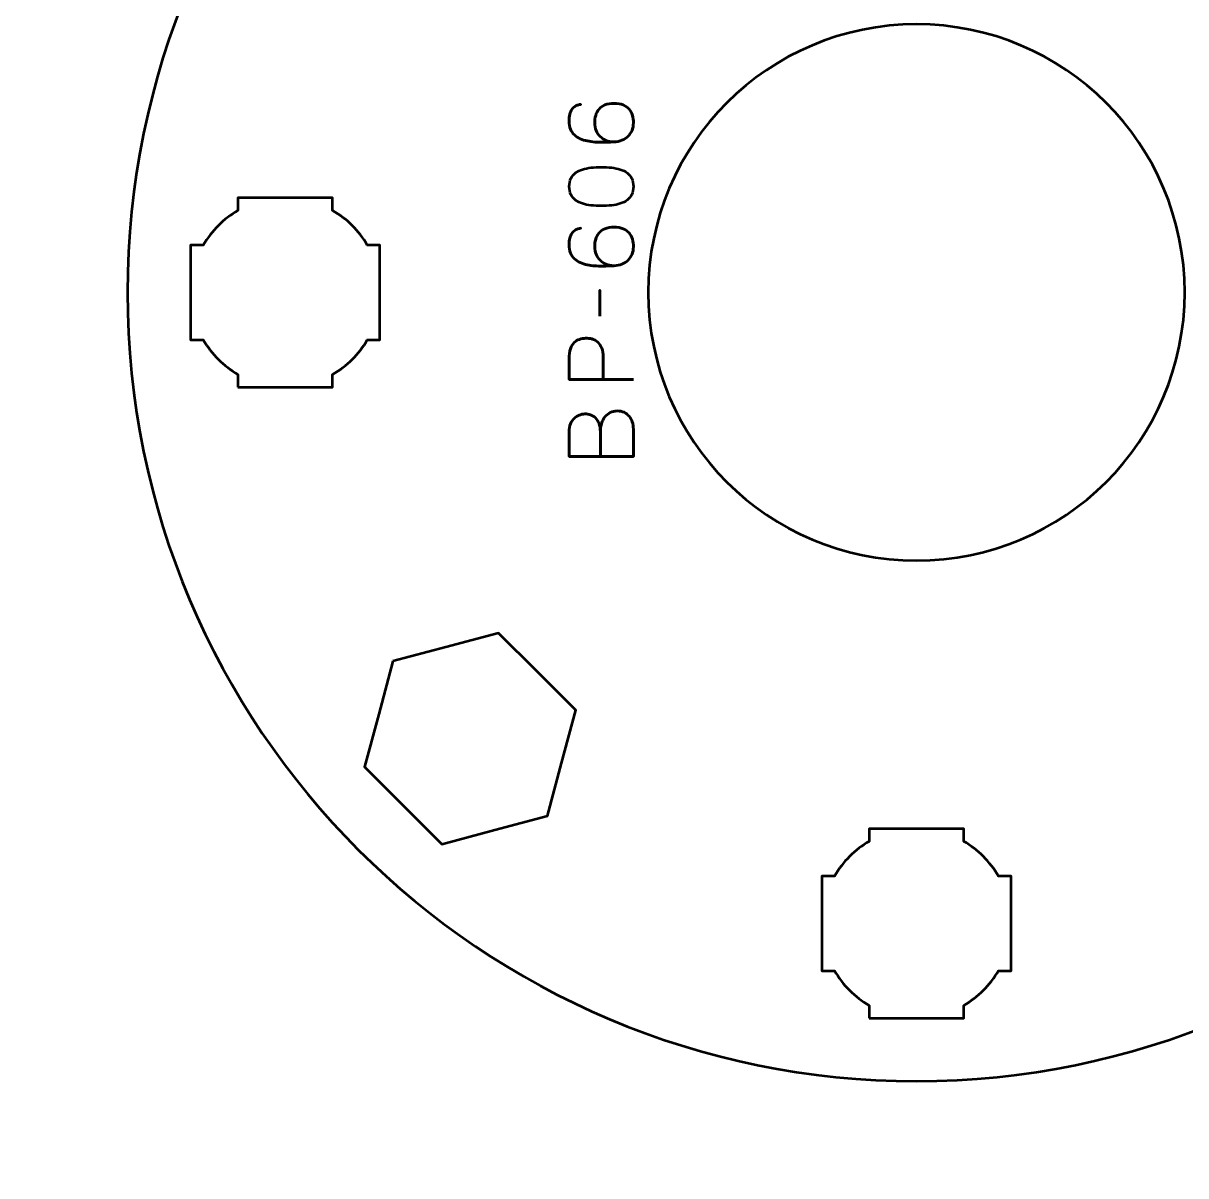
# Model space of a CAD drawing. Header units: centimetres. Extents: x -21 to 0, y -29.7 to 0.
# Drawn here: x -14.73 to -11.047, y -5.95 to -2.297 of the extents above; entities that cross this region are included whole.
import ezdxf

# ---------------------------------------------------------------- set-up
doc = ezdxf.new("R2010")
doc.units = ezdxf.units.CM
doc.header["$MEASUREMENT"] = 0
doc.layers.add('Layer 1', color=7, linetype='Continuous')

msp = doc.modelspace()

# ---------------------------------------------------------------- linework, layer by layer
at = {"layer": 'Layer 1', "color": 1, "lineweight": 53}
msp.add_open_spline([(-21.00003, -29.19995), (-21.00003, -29.19995), (-21.00003, -1.69992), (-21.00003, -1.69992), (-21.00003, -1.69992), (-21.00003, -1.61709), (-20.93286, -1.54992), (-20.85003, -1.54992), (-20.85003, -1.54992), (-20.7672, -1.54992), (-20.70003, -1.48275), (-20.70003, -1.39992), (-20.70003, -1.39992), (-20.70003, -1.31709), (-20.7672, -1.24992), (-20.85003, -1.24992), (-20.85003, -1.24992), (-20.93286, -1.24992), (-21.00003, -1.18275), (-21.00003, -1.09992), (-21.00003, -1.09992), (-21.00003, -1.09992), (-21.00003, -0.49992), (-21.00003, -0.49992), (-21.00003, -0.49992), (-21.00003, -0.22295), (-20.77694, 0.00004), (-20.49994, 0.00004), (-20.49994, 0.00004), (-20.49994, 0.00004), (-0.50008, 0.00004), (-0.50008, 0.00004), (-0.50008, 0.00004), (-0.22294, 0.00004), (0.00002, -0.22295), (0.00002, -0.49992), (0.00002, -0.49992), (0.00002, -0.49992), (0.00002, -29.19995), (0.00002, -29.19995), (0.00002, -29.19995), (0.00002, -29.47695), (-0.22294, -29.70004), (-0.50008, -29.70004), (-0.50008, -29.70004), (-0.50008, -29.70004), (-20.49994, -29.70004), (-20.49994, -29.70004), (-20.49994, -29.70004), (-20.77694, -29.70004), (-21.00003, -29.47695), (-21.00003, -29.19995)], degree=3, knots=[0, 0, 0, 0, 0.0769231, 0.0769231, 0.0769231, 0.0769231, 0.1538462, 0.1538462, 0.1538462, 0.1538462, 0.2307692, 0.2307692, 0.2307692, 0.2307692, 0.3076923, 0.3076923, 0.3076923, 0.3076923, 0.3846154, 0.3846154, 0.3846154, 0.3846154, 0.4615385, 0.4615385, 0.4615385, 0.4615385, 0.5384615, 0.5384615, 0.5384615, 0.5384615, 0.6153846, 0.6153846, 0.6153846, 0.6153846, 0.6923077, 0.6923077, 0.6923077, 0.6923077, 0.7692308, 0.7692308, 0.7692308, 0.7692308, 0.8461538, 0.8461538, 0.8461538, 0.8461538, 0.9230769, 0.9230769, 0.9230769, 0.9230769, 1, 1, 1, 1], dxfattribs=at)
at = {"layer": 'Layer 1', "color": 3, "lineweight": 53}
msp.add_open_spline([(-11.89997, -0.65), (-10.51947, -0.65), (-9.39997, -1.7695), (-9.39997, -3.15), (-9.39997, -3.15), (-9.39997, -4.5305), (-10.51947, -5.65), (-11.89997, -5.65), (-11.89997, -5.65), (-13.28047, -5.65), (-14.39997, -4.5305), (-14.39997, -3.15), (-14.39997, -3.15), (-14.39997, -1.7695), (-13.28047, -0.65), (-11.89997, -0.65)], degree=3, knots=[0, 0, 0, 0, 0.25, 0.25, 0.25, 0.25, 0.5, 0.5, 0.5, 0.5, 0.75, 0.75, 0.75, 0.75, 1, 1, 1, 1], dxfattribs=at)
at = {"layer": 'Layer 1', "lineweight": 53}
for points, knots in [([(-11.89997, -2.3), (-11.4306, -2.3), (-11.04997, -2.68063), (-11.04997, -3.15), (-11.04997, -3.15), (-11.04997, -3.61937), (-11.4306, -4), (-11.89997, -4), (-11.89997, -4), (-12.36934, -4), (-12.74997, -3.61937), (-12.74997, -3.15), (-12.74997, -3.15), (-12.74997, -2.68063), (-12.36934, -2.3), (-11.89997, -2.3)], [0, 0, 0, 0, 0.25, 0.25, 0.25, 0.25, 0.5, 0.5, 0.5, 0.5, 0.75, 0.75, 0.75, 0.75, 1, 1, 1, 1]), ([(-14.04996, -3.45006), (-14.04996, -3.45006), (-14.04996, -3.40988), (-14.04996, -3.40988), (-14.04996, -3.40988), (-14.0955, -3.38355), (-14.13346, -3.3456), (-14.15981, -3.30007), (-14.15981, -3.30007), (-14.15981, -3.30007), (-14.19996, -3.30007), (-14.19996, -3.30007), (-14.19996, -3.30007), (-14.19996, -3.30007), (-14.19996, -3.15155), (-14.19996, -3.15155), (-14.19996, -3.15155), (-14.19996, -3.15155), (-14.19998, -3.15), (-14.19998, -3.15), (-14.19998, -3.15), (-14.19998, -3.15), (-14.19996, -3.14845), (-14.19996, -3.14845), (-14.19996, -3.14845), (-14.19996, -3.14845), (-14.19996, -3.00006), (-14.19996, -3.00006), (-14.19996, -3.00006), (-14.19996, -3.00006), (-14.15986, -3.00006), (-14.15986, -3.00006), (-14.15986, -3.00006), (-14.13351, -2.95449), (-14.09552, -2.91649), (-14.04996, -2.89013), (-14.04996, -2.89013), (-14.04996, -2.89013), (-14.04996, -2.85005), (-14.04996, -2.85005), (-14.04996, -2.85005), (-14.04996, -2.85005), (-13.90462, -2.85005), (-13.90462, -2.85005), (-13.90462, -2.85005), (-13.90462, -2.85005), (-13.89998, -2.84999), (-13.89998, -2.84999), (-13.89998, -2.84999), (-13.89998, -2.84999), (-13.89533, -2.85005), (-13.89533, -2.85005), (-13.89533, -2.85005), (-13.89533, -2.85005), (-13.74995, -2.85005), (-13.74995, -2.85005), (-13.74995, -2.85005), (-13.74995, -2.85005), (-13.74995, -2.89013), (-13.74995, -2.89013), (-13.74995, -2.89013), (-13.70438, -2.91649), (-13.66641, -2.95449), (-13.64007, -3.00006), (-13.64007, -3.00006), (-13.64007, -3.00006), (-13.59995, -3.00006), (-13.59995, -3.00006), (-13.59995, -3.00006), (-13.59995, -3.00006), (-13.59995, -3.30007), (-13.59995, -3.30007), (-13.59995, -3.30007), (-13.59995, -3.30007), (-13.64012, -3.30007), (-13.64012, -3.30007), (-13.64012, -3.30007), (-13.66646, -3.3456), (-13.70442, -3.38355), (-13.74995, -3.40988), (-13.74995, -3.40988), (-13.74995, -3.40988), (-13.74995, -3.45006), (-13.74995, -3.45006), (-13.74995, -3.45006), (-13.74995, -3.45006), (-14.04996, -3.45006), (-14.04996, -3.45006)], [0, 0, 0, 0, 0.0454545, 0.0454545, 0.0454545, 0.0454545, 0.0909091, 0.0909091, 0.0909091, 0.0909091, 0.1363636, 0.1363636, 0.1363636, 0.1363636, 0.1818182, 0.1818182, 0.1818182, 0.1818182, 0.2272727, 0.2272727, 0.2272727, 0.2272727, 0.2727273, 0.2727273, 0.2727273, 0.2727273, 0.3181818, 0.3181818, 0.3181818, 0.3181818, 0.3636364, 0.3636364, 0.3636364, 0.3636364, 0.4090909, 0.4090909, 0.4090909, 0.4090909, 0.4545455, 0.4545455, 0.4545455, 0.4545455, 0.5, 0.5, 0.5, 0.5, 0.5454545, 0.5454545, 0.5454545, 0.5454545, 0.5909091, 0.5909091, 0.5909091, 0.5909091, 0.6363636, 0.6363636, 0.6363636, 0.6363636, 0.6818182, 0.6818182, 0.6818182, 0.6818182, 0.7272727, 0.7272727, 0.7272727, 0.7272727, 0.7727273, 0.7727273, 0.7727273, 0.7727273, 0.8181818, 0.8181818, 0.8181818, 0.8181818, 0.8636364, 0.8636364, 0.8636364, 0.8636364, 0.9090909, 0.9090909, 0.9090909, 0.9090909, 0.9545455, 0.9545455, 0.9545455, 0.9545455, 1, 1, 1, 1]), ([(-13.55914, -4.31925), (-13.55914, -4.31925), (-13.39184, -4.27442), (-13.39184, -4.27442), (-13.39184, -4.27442), (-13.39184, -4.27442), (-13.22453, -4.22959), (-13.22453, -4.22959), (-13.22453, -4.22959), (-13.22453, -4.22959), (-13.10206, -4.35207), (-13.10206, -4.35207), (-13.10206, -4.35207), (-13.10206, -4.35207), (-12.97958, -4.47454), (-12.97958, -4.47454), (-12.97958, -4.47454), (-12.97958, -4.47454), (-13.02441, -4.64185), (-13.02441, -4.64185), (-13.02441, -4.64185), (-13.02441, -4.64185), (-13.06924, -4.80915), (-13.06924, -4.80915), (-13.06924, -4.80915), (-13.06924, -4.80915), (-13.23654, -4.85398), (-13.23654, -4.85398), (-13.23654, -4.85398), (-13.23654, -4.85398), (-13.40385, -4.89881), (-13.40385, -4.89881), (-13.40385, -4.89881), (-13.40385, -4.89881), (-13.52632, -4.77633), (-13.52632, -4.77633), (-13.52632, -4.77633), (-13.52632, -4.77633), (-13.6488, -4.65386), (-13.6488, -4.65386), (-13.6488, -4.65386), (-13.6488, -4.65386), (-13.60397, -4.48655), (-13.60397, -4.48655), (-13.60397, -4.48655), (-13.60397, -4.48655), (-13.55914, -4.31925), (-13.55914, -4.31925)], [0, 0, 0, 0, 0.0833333, 0.0833333, 0.0833333, 0.0833333, 0.1666667, 0.1666667, 0.1666667, 0.1666667, 0.25, 0.25, 0.25, 0.25, 0.3333333, 0.3333333, 0.3333333, 0.3333333, 0.4166667, 0.4166667, 0.4166667, 0.4166667, 0.5, 0.5, 0.5, 0.5, 0.5833333, 0.5833333, 0.5833333, 0.5833333, 0.6666667, 0.6666667, 0.6666667, 0.6666667, 0.75, 0.75, 0.75, 0.75, 0.8333333, 0.8333333, 0.8333333, 0.8333333, 0.9166667, 0.9166667, 0.9166667, 0.9166667, 1, 1, 1, 1]), ([(-12.04996, -5.45006), (-12.04996, -5.45006), (-12.04996, -5.40988), (-12.04996, -5.40988), (-12.04996, -5.40988), (-12.0955, -5.38355), (-12.13346, -5.3456), (-12.15981, -5.30007), (-12.15981, -5.30007), (-12.15981, -5.30007), (-12.19996, -5.30007), (-12.19996, -5.30007), (-12.19996, -5.30007), (-12.19996, -5.30007), (-12.19996, -5.15155), (-12.19996, -5.15155), (-12.19996, -5.15155), (-12.19996, -5.15155), (-12.19998, -5.15), (-12.19998, -5.15), (-12.19998, -5.15), (-12.19998, -5.15), (-12.19996, -5.14845), (-12.19996, -5.14845), (-12.19996, -5.14845), (-12.19996, -5.14845), (-12.19996, -5.00006), (-12.19996, -5.00006), (-12.19996, -5.00006), (-12.19996, -5.00006), (-12.15986, -5.00006), (-12.15986, -5.00006), (-12.15986, -5.00006), (-12.13351, -4.95449), (-12.09552, -4.91649), (-12.04996, -4.89013), (-12.04996, -4.89013), (-12.04996, -4.89013), (-12.04996, -4.85005), (-12.04996, -4.85005), (-12.04996, -4.85005), (-12.04996, -4.85005), (-11.90462, -4.85005), (-11.90462, -4.85005), (-11.90462, -4.85005), (-11.90462, -4.85005), (-11.89998, -4.84999), (-11.89998, -4.84999), (-11.89998, -4.84999), (-11.89998, -4.84999), (-11.89533, -4.85005), (-11.89533, -4.85005), (-11.89533, -4.85005), (-11.89533, -4.85005), (-11.74995, -4.85005), (-11.74995, -4.85005), (-11.74995, -4.85005), (-11.74995, -4.85005), (-11.74995, -4.89013), (-11.74995, -4.89013), (-11.74995, -4.89013), (-11.70438, -4.91649), (-11.66641, -4.95449), (-11.64007, -5.00006), (-11.64007, -5.00006), (-11.64007, -5.00006), (-11.59995, -5.00006), (-11.59995, -5.00006), (-11.59995, -5.00006), (-11.59995, -5.00006), (-11.59995, -5.30007), (-11.59995, -5.30007), (-11.59995, -5.30007), (-11.59995, -5.30007), (-11.64012, -5.30007), (-11.64012, -5.30007), (-11.64012, -5.30007), (-11.66646, -5.3456), (-11.70442, -5.38355), (-11.74995, -5.40988), (-11.74995, -5.40988), (-11.74995, -5.40988), (-11.74995, -5.45006), (-11.74995, -5.45006), (-11.74995, -5.45006), (-11.74995, -5.45006), (-12.04996, -5.45006), (-12.04996, -5.45006)], [0, 0, 0, 0, 0.0454545, 0.0454545, 0.0454545, 0.0454545, 0.0909091, 0.0909091, 0.0909091, 0.0909091, 0.1363636, 0.1363636, 0.1363636, 0.1363636, 0.1818182, 0.1818182, 0.1818182, 0.1818182, 0.2272727, 0.2272727, 0.2272727, 0.2272727, 0.2727273, 0.2727273, 0.2727273, 0.2727273, 0.3181818, 0.3181818, 0.3181818, 0.3181818, 0.3636364, 0.3636364, 0.3636364, 0.3636364, 0.4090909, 0.4090909, 0.4090909, 0.4090909, 0.4545455, 0.4545455, 0.4545455, 0.4545455, 0.5, 0.5, 0.5, 0.5, 0.5454545, 0.5454545, 0.5454545, 0.5454545, 0.5909091, 0.5909091, 0.5909091, 0.5909091, 0.6363636, 0.6363636, 0.6363636, 0.6363636, 0.6818182, 0.6818182, 0.6818182, 0.6818182, 0.7272727, 0.7272727, 0.7272727, 0.7272727, 0.7727273, 0.7727273, 0.7727273, 0.7727273, 0.8181818, 0.8181818, 0.8181818, 0.8181818, 0.8636364, 0.8636364, 0.8636364, 0.8636364, 0.9090909, 0.9090909, 0.9090909, 0.9090909, 0.9545455, 0.9545455, 0.9545455, 0.9545455, 1, 1, 1, 1])]:
    msp.add_open_spline(points, degree=3, knots=knots, dxfattribs=at)
at = {"layer": 'Layer 1', "color": 5, "lineweight": 53}
for points, knots in [([(-12.85822, -2.67269), (-12.86744, -2.67264), (-12.87577, -2.67113), (-12.88325, -2.66812), (-12.88325, -2.66812), (-12.89077, -2.66516), (-12.89722, -2.66097), (-12.90258, -2.65556), (-12.90258, -2.65556), (-12.90799, -2.6502), (-12.91213, -2.64385), (-12.91504, -2.63661), (-12.91504, -2.63661), (-12.91796, -2.62937), (-12.91942, -2.62142), (-12.91946, -2.61286), (-12.91946, -2.61286), (-12.91951, -2.60425), (-12.91843, -2.5962), (-12.91626, -2.58873), (-12.91626, -2.58873), (-12.91415, -2.58125), (-12.91067, -2.57471), (-12.90587, -2.56902), (-12.90587, -2.56902), (-12.90112, -2.56333), (-12.89482, -2.55886), (-12.88696, -2.55566), (-12.88696, -2.55566), (-12.87911, -2.55246), (-12.86956, -2.55081), (-12.85822, -2.55077), (-12.85822, -2.55077), (-12.84689, -2.55081), (-12.83734, -2.55246), (-12.82948, -2.55566), (-12.82948, -2.55566), (-12.82163, -2.55886), (-12.81532, -2.56333), (-12.81057, -2.56902), (-12.81057, -2.56902), (-12.80578, -2.57471), (-12.8023, -2.58125), (-12.80018, -2.58873), (-12.80018, -2.58873), (-12.79801, -2.5962), (-12.79693, -2.60425), (-12.79698, -2.61286), (-12.79698, -2.61286), (-12.79703, -2.62142), (-12.79849, -2.62927), (-12.8014, -2.63647), (-12.8014, -2.63647), (-12.80432, -2.64362), (-12.80846, -2.64983), (-12.81382, -2.65514), (-12.81382, -2.65514), (-12.81923, -2.66046), (-12.82567, -2.66464), (-12.83315, -2.66765), (-12.83315, -2.66765), (-12.84068, -2.67071), (-12.849, -2.67236), (-12.85822, -2.67269), (-12.85822, -2.67269), (-12.86288, -2.67287), (-12.86843, -2.67311), (-12.87487, -2.67344), (-12.87487, -2.67344), (-12.88136, -2.67377), (-12.88842, -2.67396), (-12.89599, -2.674), (-12.89599, -2.674), (-12.90361, -2.67405), (-12.91147, -2.67381), (-12.91951, -2.6732), (-12.91951, -2.6732), (-12.9276, -2.67264), (-12.93555, -2.67151), (-12.94336, -2.66986), (-12.94336, -2.66986), (-12.95121, -2.66822), (-12.9586, -2.66587), (-12.96551, -2.66276), (-12.96551, -2.66276), (-12.97243, -2.65966), (-12.97854, -2.65566), (-12.98386, -2.65072), (-12.98386, -2.65072), (-12.98917, -2.64573), (-12.99336, -2.63967), (-12.99642, -2.63247), (-12.99642, -2.63247), (-12.99943, -2.62527), (-13.00098, -2.61676), (-13.00103, -2.60693), (-13.00103, -2.60693), (-13.00098, -2.59837), (-13.00013, -2.59112), (-12.99849, -2.5851), (-12.99849, -2.5851), (-12.99684, -2.57908), (-12.99463, -2.57414), (-12.9919, -2.57019), (-12.9919, -2.57019), (-12.98912, -2.56629), (-12.98611, -2.56318), (-12.98277, -2.56093), (-12.98277, -2.56093), (-12.97948, -2.55867), (-12.97614, -2.55698), (-12.9728, -2.55594), (-12.9728, -2.55594), (-12.96946, -2.55486), (-12.96636, -2.55415), (-12.96349, -2.55387), (-12.96349, -2.55387), (-12.96636, -2.55415), (-12.96946, -2.55486), (-12.9728, -2.55594), (-12.9728, -2.55594), (-12.97614, -2.55698), (-12.97948, -2.55867), (-12.98277, -2.56093), (-12.98277, -2.56093), (-12.98611, -2.56318), (-12.98912, -2.56629), (-12.9919, -2.57019), (-12.9919, -2.57019), (-12.99463, -2.57414), (-12.99684, -2.57908), (-12.99849, -2.5851), (-12.99849, -2.5851), (-13.00013, -2.59112), (-13.00098, -2.59837), (-13.00103, -2.60693), (-13.00103, -2.60693), (-13.00098, -2.61676), (-12.99943, -2.62527), (-12.99642, -2.63247), (-12.99642, -2.63247), (-12.99336, -2.63967), (-12.98917, -2.64573), (-12.98386, -2.65072), (-12.98386, -2.65072), (-12.97854, -2.65566), (-12.97243, -2.65966), (-12.96551, -2.66276), (-12.96551, -2.66276), (-12.9586, -2.66587), (-12.95121, -2.66822), (-12.94336, -2.66986), (-12.94336, -2.66986), (-12.93555, -2.67151), (-12.9276, -2.67264), (-12.91951, -2.6732), (-12.91951, -2.6732), (-12.91147, -2.67381), (-12.90361, -2.67405), (-12.89599, -2.674), (-12.89599, -2.674), (-12.88842, -2.67396), (-12.88136, -2.67377), (-12.87487, -2.67344), (-12.87487, -2.67344), (-12.86843, -2.67311), (-12.86288, -2.67287), (-12.85822, -2.67269), (-12.85822, -2.67269), (-12.849, -2.67236), (-12.84068, -2.67071), (-12.83315, -2.66765), (-12.83315, -2.66765), (-12.82567, -2.66464), (-12.81923, -2.66046), (-12.81382, -2.65514), (-12.81382, -2.65514), (-12.80846, -2.64983), (-12.80432, -2.64362), (-12.8014, -2.63647), (-12.8014, -2.63647), (-12.79849, -2.62927), (-12.79703, -2.62142), (-12.79698, -2.61286), (-12.79698, -2.61286), (-12.79693, -2.60425), (-12.79801, -2.5962), (-12.80018, -2.58873), (-12.80018, -2.58873), (-12.8023, -2.58125), (-12.80578, -2.57471), (-12.81057, -2.56902), (-12.81057, -2.56902), (-12.81532, -2.56333), (-12.82163, -2.55886), (-12.82948, -2.55566), (-12.82948, -2.55566), (-12.83734, -2.55246), (-12.84689, -2.55081), (-12.85822, -2.55077), (-12.85822, -2.55077), (-12.86956, -2.55081), (-12.87911, -2.55246), (-12.88696, -2.55566), (-12.88696, -2.55566), (-12.89482, -2.55886), (-12.90112, -2.56333), (-12.90587, -2.56902), (-12.90587, -2.56902), (-12.91067, -2.57471), (-12.91415, -2.58125), (-12.91626, -2.58873), (-12.91626, -2.58873), (-12.91843, -2.5962), (-12.91951, -2.60425), (-12.91946, -2.61286), (-12.91946, -2.61286), (-12.91942, -2.62142), (-12.91796, -2.62937), (-12.91504, -2.63661), (-12.91504, -2.63661), (-12.91213, -2.64385), (-12.90799, -2.6502), (-12.90258, -2.65556), (-12.90258, -2.65556), (-12.89722, -2.66097), (-12.89077, -2.66516), (-12.88325, -2.66812), (-12.88325, -2.66812), (-12.87577, -2.67113), (-12.86744, -2.67264), (-12.85822, -2.67269)], [0, 0, 0, 0, 0.0172414, 0.0172414, 0.0172414, 0.0172414, 0.0344828, 0.0344828, 0.0344828, 0.0344828, 0.0517241, 0.0517241, 0.0517241, 0.0517241, 0.0689655, 0.0689655, 0.0689655, 0.0689655, 0.0862069, 0.0862069, 0.0862069, 0.0862069, 0.1034483, 0.1034483, 0.1034483, 0.1034483, 0.1206897, 0.1206897, 0.1206897, 0.1206897, 0.137931, 0.137931, 0.137931, 0.137931, 0.1551724, 0.1551724, 0.1551724, 0.1551724, 0.1724138, 0.1724138, 0.1724138, 0.1724138, 0.1896552, 0.1896552, 0.1896552, 0.1896552, 0.2068966, 0.2068966, 0.2068966, 0.2068966, 0.2241379, 0.2241379, 0.2241379, 0.2241379, 0.2413793, 0.2413793, 0.2413793, 0.2413793, 0.2586207, 0.2586207, 0.2586207, 0.2586207, 0.2758621, 0.2758621, 0.2758621, 0.2758621, 0.2931034, 0.2931034, 0.2931034, 0.2931034, 0.3103448, 0.3103448, 0.3103448, 0.3103448, 0.3275862, 0.3275862, 0.3275862, 0.3275862, 0.3448276, 0.3448276, 0.3448276, 0.3448276, 0.362069, 0.362069, 0.362069, 0.362069, 0.3793103, 0.3793103, 0.3793103, 0.3793103, 0.3965517, 0.3965517, 0.3965517, 0.3965517, 0.4137931, 0.4137931, 0.4137931, 0.4137931, 0.4310345, 0.4310345, 0.4310345, 0.4310345, 0.4482759, 0.4482759, 0.4482759, 0.4482759, 0.4655172, 0.4655172, 0.4655172, 0.4655172, 0.4827586, 0.4827586, 0.4827586, 0.4827586, 0.5, 0.5, 0.5, 0.5, 0.5172414, 0.5172414, 0.5172414, 0.5172414, 0.5344828, 0.5344828, 0.5344828, 0.5344828, 0.5517241, 0.5517241, 0.5517241, 0.5517241, 0.5689655, 0.5689655, 0.5689655, 0.5689655, 0.5862069, 0.5862069, 0.5862069, 0.5862069, 0.6034483, 0.6034483, 0.6034483, 0.6034483, 0.6206897, 0.6206897, 0.6206897, 0.6206897, 0.637931, 0.637931, 0.637931, 0.637931, 0.6551724, 0.6551724, 0.6551724, 0.6551724, 0.6724138, 0.6724138, 0.6724138, 0.6724138, 0.6896552, 0.6896552, 0.6896552, 0.6896552, 0.7068966, 0.7068966, 0.7068966, 0.7068966, 0.7241379, 0.7241379, 0.7241379, 0.7241379, 0.7413793, 0.7413793, 0.7413793, 0.7413793, 0.7586207, 0.7586207, 0.7586207, 0.7586207, 0.7758621, 0.7758621, 0.7758621, 0.7758621, 0.7931034, 0.7931034, 0.7931034, 0.7931034, 0.8103448, 0.8103448, 0.8103448, 0.8103448, 0.8275862, 0.8275862, 0.8275862, 0.8275862, 0.8448276, 0.8448276, 0.8448276, 0.8448276, 0.862069, 0.862069, 0.862069, 0.862069, 0.8793103, 0.8793103, 0.8793103, 0.8793103, 0.8965517, 0.8965517, 0.8965517, 0.8965517, 0.9137931, 0.9137931, 0.9137931, 0.9137931, 0.9310345, 0.9310345, 0.9310345, 0.9310345, 0.9482759, 0.9482759, 0.9482759, 0.9482759, 0.9655172, 0.9655172, 0.9655172, 0.9655172, 0.9827586, 0.9827586, 0.9827586, 0.9827586, 1, 1, 1, 1]), ([(-12.79698, -2.81436), (-12.79703, -2.80448), (-12.79877, -2.79596), (-12.80215, -2.78886), (-12.80215, -2.78886), (-12.80554, -2.78181), (-12.81039, -2.77593), (-12.81655, -2.77122), (-12.81655, -2.77122), (-12.82276, -2.76657), (-12.83009, -2.7629), (-12.83856, -2.76017), (-12.83856, -2.76017), (-12.84703, -2.75749), (-12.85629, -2.75556), (-12.86645, -2.75448), (-12.86645, -2.75448), (-12.87661, -2.75335), (-12.88729, -2.75279), (-12.89858, -2.75283), (-12.89858, -2.75283), (-12.90982, -2.75279), (-12.9205, -2.75335), (-12.93061, -2.75448), (-12.93061, -2.75448), (-12.94072, -2.75556), (-12.95004, -2.75749), (-12.9585, -2.76017), (-12.9585, -2.76017), (-12.96692, -2.7629), (-12.97426, -2.76657), (-12.98052, -2.77122), (-12.98052, -2.77122), (-12.98673, -2.77593), (-12.99157, -2.78181), (-12.99496, -2.78886), (-12.99496, -2.78886), (-12.99839, -2.79596), (-13.00013, -2.80448), (-13.00018, -2.81436), (-13.00018, -2.81436), (-13.00013, -2.82423), (-12.99839, -2.83275), (-12.99496, -2.83985), (-12.99496, -2.83985), (-12.99157, -2.84691), (-12.98673, -2.85279), (-12.98052, -2.85749), (-12.98052, -2.85749), (-12.97426, -2.86215), (-12.96692, -2.86581), (-12.9585, -2.86854), (-12.9585, -2.86854), (-12.95004, -2.87122), (-12.94072, -2.87315), (-12.93061, -2.87423), (-12.93061, -2.87423), (-12.9205, -2.87536), (-12.90982, -2.87593), (-12.89858, -2.87588), (-12.89858, -2.87588), (-12.88729, -2.87593), (-12.87661, -2.87536), (-12.86645, -2.87423), (-12.86645, -2.87423), (-12.85629, -2.87315), (-12.84703, -2.87122), (-12.83856, -2.86854), (-12.83856, -2.86854), (-12.83009, -2.86581), (-12.82276, -2.86215), (-12.81655, -2.85749), (-12.81655, -2.85749), (-12.81039, -2.85279), (-12.80554, -2.84691), (-12.80215, -2.83985), (-12.80215, -2.83985), (-12.79877, -2.83275), (-12.79703, -2.82423), (-12.79698, -2.81436)], [0, 0, 0, 0, 0.05, 0.05, 0.05, 0.05, 0.1, 0.1, 0.1, 0.1, 0.15, 0.15, 0.15, 0.15, 0.2, 0.2, 0.2, 0.2, 0.25, 0.25, 0.25, 0.25, 0.3, 0.3, 0.3, 0.3, 0.35, 0.35, 0.35, 0.35, 0.4, 0.4, 0.4, 0.4, 0.45, 0.45, 0.45, 0.45, 0.5, 0.5, 0.5, 0.5, 0.55, 0.55, 0.55, 0.55, 0.6, 0.6, 0.6, 0.6, 0.65, 0.65, 0.65, 0.65, 0.7, 0.7, 0.7, 0.7, 0.75, 0.75, 0.75, 0.75, 0.8, 0.8, 0.8, 0.8, 0.85, 0.85, 0.85, 0.85, 0.9, 0.9, 0.9, 0.9, 0.95, 0.95, 0.95, 0.95, 1, 1, 1, 1]), ([(-12.79698, -2.81436), (-12.79703, -2.80448), (-12.79877, -2.79596), (-12.80215, -2.78886), (-12.80215, -2.78886), (-12.80554, -2.78181), (-12.81039, -2.77593), (-12.81655, -2.77122), (-12.81655, -2.77122), (-12.82276, -2.76657), (-12.83009, -2.7629), (-12.83856, -2.76017), (-12.83856, -2.76017), (-12.84703, -2.75749), (-12.85629, -2.75556), (-12.86645, -2.75448), (-12.86645, -2.75448), (-12.87661, -2.75335), (-12.88729, -2.75279), (-12.89858, -2.75283), (-12.89858, -2.75283), (-12.90982, -2.75279), (-12.9205, -2.75335), (-12.93061, -2.75448), (-12.93061, -2.75448), (-12.94072, -2.75556), (-12.95004, -2.75749), (-12.9585, -2.76017), (-12.9585, -2.76017), (-12.96692, -2.7629), (-12.97426, -2.76657), (-12.98052, -2.77122), (-12.98052, -2.77122), (-12.98673, -2.77593), (-12.99157, -2.78181), (-12.99496, -2.78886), (-12.99496, -2.78886), (-12.99839, -2.79596), (-13.00013, -2.80448), (-13.00018, -2.81436), (-13.00018, -2.81436), (-13.00013, -2.82423), (-12.99839, -2.83275), (-12.99496, -2.83985), (-12.99496, -2.83985), (-12.99157, -2.84691), (-12.98673, -2.85279), (-12.98052, -2.85749), (-12.98052, -2.85749), (-12.97426, -2.86215), (-12.96692, -2.86581), (-12.9585, -2.86854), (-12.9585, -2.86854), (-12.95004, -2.87122), (-12.94072, -2.87315), (-12.93061, -2.87423), (-12.93061, -2.87423), (-12.9205, -2.87536), (-12.90982, -2.87593), (-12.89858, -2.87588), (-12.89858, -2.87588), (-12.88729, -2.87593), (-12.87661, -2.87536), (-12.86645, -2.87423), (-12.86645, -2.87423), (-12.85629, -2.87315), (-12.84703, -2.87122), (-12.83856, -2.86854), (-12.83856, -2.86854), (-12.83009, -2.86581), (-12.82276, -2.86215), (-12.81655, -2.85749), (-12.81655, -2.85749), (-12.81039, -2.85279), (-12.80554, -2.84691), (-12.80215, -2.83985), (-12.80215, -2.83985), (-12.79877, -2.83275), (-12.79703, -2.82423), (-12.79698, -2.81436)], [0, 0, 0, 0, 0.05, 0.05, 0.05, 0.05, 0.1, 0.1, 0.1, 0.1, 0.15, 0.15, 0.15, 0.15, 0.2, 0.2, 0.2, 0.2, 0.25, 0.25, 0.25, 0.25, 0.3, 0.3, 0.3, 0.3, 0.35, 0.35, 0.35, 0.35, 0.4, 0.4, 0.4, 0.4, 0.45, 0.45, 0.45, 0.45, 0.5, 0.5, 0.5, 0.5, 0.55, 0.55, 0.55, 0.55, 0.6, 0.6, 0.6, 0.6, 0.65, 0.65, 0.65, 0.65, 0.7, 0.7, 0.7, 0.7, 0.75, 0.75, 0.75, 0.75, 0.8, 0.8, 0.8, 0.8, 0.85, 0.85, 0.85, 0.85, 0.9, 0.9, 0.9, 0.9, 0.95, 0.95, 0.95, 0.95, 1, 1, 1, 1]), ([(-12.85822, -3.06525), (-12.86744, -3.0652), (-12.87577, -3.06369), (-12.88325, -3.06068), (-12.88325, -3.06068), (-12.89077, -3.05772), (-12.89722, -3.05353), (-12.90258, -3.04812), (-12.90258, -3.04812), (-12.90799, -3.04276), (-12.91213, -3.03641), (-12.91504, -3.02917), (-12.91504, -3.02917), (-12.91796, -3.02193), (-12.91942, -3.01398), (-12.91946, -3.00542), (-12.91946, -3.00542), (-12.91951, -2.99681), (-12.91843, -2.98876), (-12.91626, -2.98129), (-12.91626, -2.98129), (-12.91415, -2.97381), (-12.91067, -2.96727), (-12.90587, -2.96158), (-12.90587, -2.96158), (-12.90112, -2.95589), (-12.89482, -2.95142), (-12.88696, -2.94822), (-12.88696, -2.94822), (-12.87911, -2.94502), (-12.86956, -2.94337), (-12.85822, -2.94333), (-12.85822, -2.94333), (-12.84689, -2.94337), (-12.83734, -2.94502), (-12.82948, -2.94822), (-12.82948, -2.94822), (-12.82163, -2.95142), (-12.81532, -2.95589), (-12.81057, -2.96158), (-12.81057, -2.96158), (-12.80578, -2.96727), (-12.8023, -2.97381), (-12.80018, -2.98129), (-12.80018, -2.98129), (-12.79801, -2.98876), (-12.79693, -2.99681), (-12.79698, -3.00542), (-12.79698, -3.00542), (-12.79703, -3.01398), (-12.79849, -3.02183), (-12.8014, -3.02903), (-12.8014, -3.02903), (-12.80432, -3.03618), (-12.80846, -3.04239), (-12.81382, -3.0477), (-12.81382, -3.0477), (-12.81923, -3.05302), (-12.82567, -3.0572), (-12.83315, -3.06021), (-12.83315, -3.06021), (-12.84068, -3.06327), (-12.849, -3.06492), (-12.85822, -3.06525), (-12.85822, -3.06525), (-12.86288, -3.06543), (-12.86843, -3.06567), (-12.87487, -3.066), (-12.87487, -3.066), (-12.88136, -3.06633), (-12.88842, -3.06652), (-12.89599, -3.06656), (-12.89599, -3.06656), (-12.90361, -3.06661), (-12.91147, -3.06637), (-12.91951, -3.06576), (-12.91951, -3.06576), (-12.9276, -3.0652), (-12.93555, -3.06407), (-12.94336, -3.06242), (-12.94336, -3.06242), (-12.95121, -3.06078), (-12.9586, -3.05843), (-12.96551, -3.05532), (-12.96551, -3.05532), (-12.97243, -3.05222), (-12.97854, -3.04822), (-12.98386, -3.04328), (-12.98386, -3.04328), (-12.98917, -3.03829), (-12.99336, -3.03223), (-12.99642, -3.02503), (-12.99642, -3.02503), (-12.99943, -3.01783), (-13.00098, -3.00932), (-13.00103, -2.99949), (-13.00103, -2.99949), (-13.00098, -2.99093), (-13.00013, -2.98368), (-12.99849, -2.97766), (-12.99849, -2.97766), (-12.99684, -2.97164), (-12.99463, -2.9667), (-12.9919, -2.96275), (-12.9919, -2.96275), (-12.98912, -2.95885), (-12.98611, -2.95574), (-12.98277, -2.95349), (-12.98277, -2.95349), (-12.97948, -2.95123), (-12.97614, -2.94954), (-12.9728, -2.9485), (-12.9728, -2.9485), (-12.96946, -2.94742), (-12.96636, -2.94671), (-12.96349, -2.94643), (-12.96349, -2.94643), (-12.96636, -2.94671), (-12.96946, -2.94742), (-12.9728, -2.9485), (-12.9728, -2.9485), (-12.97614, -2.94954), (-12.97948, -2.95123), (-12.98277, -2.95349), (-12.98277, -2.95349), (-12.98611, -2.95574), (-12.98912, -2.95885), (-12.9919, -2.96275), (-12.9919, -2.96275), (-12.99463, -2.9667), (-12.99684, -2.97164), (-12.99849, -2.97766), (-12.99849, -2.97766), (-13.00013, -2.98368), (-13.00098, -2.99093), (-13.00103, -2.99949), (-13.00103, -2.99949), (-13.00098, -3.00932), (-12.99943, -3.01783), (-12.99642, -3.02503), (-12.99642, -3.02503), (-12.99336, -3.03223), (-12.98917, -3.03829), (-12.98386, -3.04328), (-12.98386, -3.04328), (-12.97854, -3.04822), (-12.97243, -3.05222), (-12.96551, -3.05532), (-12.96551, -3.05532), (-12.9586, -3.05843), (-12.95121, -3.06078), (-12.94336, -3.06242), (-12.94336, -3.06242), (-12.93555, -3.06407), (-12.9276, -3.0652), (-12.91951, -3.06576), (-12.91951, -3.06576), (-12.91147, -3.06637), (-12.90361, -3.06661), (-12.89599, -3.06656), (-12.89599, -3.06656), (-12.88842, -3.06652), (-12.88136, -3.06633), (-12.87487, -3.066), (-12.87487, -3.066), (-12.86843, -3.06567), (-12.86288, -3.06543), (-12.85822, -3.06525), (-12.85822, -3.06525), (-12.849, -3.06492), (-12.84068, -3.06327), (-12.83315, -3.06021), (-12.83315, -3.06021), (-12.82567, -3.0572), (-12.81923, -3.05302), (-12.81382, -3.0477), (-12.81382, -3.0477), (-12.80846, -3.04239), (-12.80432, -3.03618), (-12.8014, -3.02903), (-12.8014, -3.02903), (-12.79849, -3.02183), (-12.79703, -3.01398), (-12.79698, -3.00542), (-12.79698, -3.00542), (-12.79693, -2.99681), (-12.79801, -2.98876), (-12.80018, -2.98129), (-12.80018, -2.98129), (-12.8023, -2.97381), (-12.80578, -2.96727), (-12.81057, -2.96158), (-12.81057, -2.96158), (-12.81532, -2.95589), (-12.82163, -2.95142), (-12.82948, -2.94822), (-12.82948, -2.94822), (-12.83734, -2.94502), (-12.84689, -2.94337), (-12.85822, -2.94333), (-12.85822, -2.94333), (-12.86956, -2.94337), (-12.87911, -2.94502), (-12.88696, -2.94822), (-12.88696, -2.94822), (-12.89482, -2.95142), (-12.90112, -2.95589), (-12.90587, -2.96158), (-12.90587, -2.96158), (-12.91067, -2.96727), (-12.91415, -2.97381), (-12.91626, -2.98129), (-12.91626, -2.98129), (-12.91843, -2.98876), (-12.91951, -2.99681), (-12.91946, -3.00542), (-12.91946, -3.00542), (-12.91942, -3.01398), (-12.91796, -3.02193), (-12.91504, -3.02917), (-12.91504, -3.02917), (-12.91213, -3.03641), (-12.90799, -3.04276), (-12.90258, -3.04812), (-12.90258, -3.04812), (-12.89722, -3.05353), (-12.89077, -3.05772), (-12.88325, -3.06068), (-12.88325, -3.06068), (-12.87577, -3.06369), (-12.86744, -3.0652), (-12.85822, -3.06525)], [0, 0, 0, 0, 0.0172414, 0.0172414, 0.0172414, 0.0172414, 0.0344828, 0.0344828, 0.0344828, 0.0344828, 0.0517241, 0.0517241, 0.0517241, 0.0517241, 0.0689655, 0.0689655, 0.0689655, 0.0689655, 0.0862069, 0.0862069, 0.0862069, 0.0862069, 0.1034483, 0.1034483, 0.1034483, 0.1034483, 0.1206897, 0.1206897, 0.1206897, 0.1206897, 0.137931, 0.137931, 0.137931, 0.137931, 0.1551724, 0.1551724, 0.1551724, 0.1551724, 0.1724138, 0.1724138, 0.1724138, 0.1724138, 0.1896552, 0.1896552, 0.1896552, 0.1896552, 0.2068966, 0.2068966, 0.2068966, 0.2068966, 0.2241379, 0.2241379, 0.2241379, 0.2241379, 0.2413793, 0.2413793, 0.2413793, 0.2413793, 0.2586207, 0.2586207, 0.2586207, 0.2586207, 0.2758621, 0.2758621, 0.2758621, 0.2758621, 0.2931034, 0.2931034, 0.2931034, 0.2931034, 0.3103448, 0.3103448, 0.3103448, 0.3103448, 0.3275862, 0.3275862, 0.3275862, 0.3275862, 0.3448276, 0.3448276, 0.3448276, 0.3448276, 0.362069, 0.362069, 0.362069, 0.362069, 0.3793103, 0.3793103, 0.3793103, 0.3793103, 0.3965517, 0.3965517, 0.3965517, 0.3965517, 0.4137931, 0.4137931, 0.4137931, 0.4137931, 0.4310345, 0.4310345, 0.4310345, 0.4310345, 0.4482759, 0.4482759, 0.4482759, 0.4482759, 0.4655172, 0.4655172, 0.4655172, 0.4655172, 0.4827586, 0.4827586, 0.4827586, 0.4827586, 0.5, 0.5, 0.5, 0.5, 0.5172414, 0.5172414, 0.5172414, 0.5172414, 0.5344828, 0.5344828, 0.5344828, 0.5344828, 0.5517241, 0.5517241, 0.5517241, 0.5517241, 0.5689655, 0.5689655, 0.5689655, 0.5689655, 0.5862069, 0.5862069, 0.5862069, 0.5862069, 0.6034483, 0.6034483, 0.6034483, 0.6034483, 0.6206897, 0.6206897, 0.6206897, 0.6206897, 0.637931, 0.637931, 0.637931, 0.637931, 0.6551724, 0.6551724, 0.6551724, 0.6551724, 0.6724138, 0.6724138, 0.6724138, 0.6724138, 0.6896552, 0.6896552, 0.6896552, 0.6896552, 0.7068966, 0.7068966, 0.7068966, 0.7068966, 0.7241379, 0.7241379, 0.7241379, 0.7241379, 0.7413793, 0.7413793, 0.7413793, 0.7413793, 0.7586207, 0.7586207, 0.7586207, 0.7586207, 0.7758621, 0.7758621, 0.7758621, 0.7758621, 0.7931034, 0.7931034, 0.7931034, 0.7931034, 0.8103448, 0.8103448, 0.8103448, 0.8103448, 0.8275862, 0.8275862, 0.8275862, 0.8275862, 0.8448276, 0.8448276, 0.8448276, 0.8448276, 0.862069, 0.862069, 0.862069, 0.862069, 0.8793103, 0.8793103, 0.8793103, 0.8793103, 0.8965517, 0.8965517, 0.8965517, 0.8965517, 0.9137931, 0.9137931, 0.9137931, 0.9137931, 0.9310345, 0.9310345, 0.9310345, 0.9310345, 0.9482759, 0.9482759, 0.9482759, 0.9482759, 0.9655172, 0.9655172, 0.9655172, 0.9655172, 0.9827586, 0.9827586, 0.9827586, 0.9827586, 1, 1, 1, 1]), ([(-12.90338, -3.22526), (-12.90338, -3.22526), (-12.90338, -3.14313), (-12.90338, -3.14313), (-12.90338, -3.14313), (-12.90338, -3.14313), (-12.90338, -3.22526), (-12.90338, -3.22526)], [0, 0, 0, 0, 0.5, 0.5, 0.5, 0.5, 1, 1, 1, 1]), ([(-12.79698, -3.42564), (-12.79698, -3.42564), (-13.00046, -3.42564), (-13.00046, -3.42564), (-13.00046, -3.42564), (-13.00046, -3.42564), (-13.00046, -3.36073), (-13.00046, -3.36073), (-13.00046, -3.36073), (-13.00041, -3.34775), (-12.99896, -3.33707), (-12.99613, -3.32865), (-12.99613, -3.32865), (-12.99336, -3.32028), (-12.9895, -3.31369), (-12.98461, -3.30894), (-12.98461, -3.30894), (-12.97976, -3.30419), (-12.97421, -3.30081), (-12.96796, -3.29874), (-12.96796, -3.29874), (-12.9617, -3.29671), (-12.95516, -3.29554), (-12.94825, -3.29525), (-12.94825, -3.29525), (-12.94134, -3.29493), (-12.93456, -3.29573), (-12.92798, -3.29761), (-12.92798, -3.29761), (-12.92139, -3.29954), (-12.91542, -3.30278), (-12.91006, -3.30744), (-12.91006, -3.30744), (-12.90469, -3.31205), (-12.90041, -3.3183), (-12.89726, -3.32616), (-12.89726, -3.32616), (-12.89406, -3.33401), (-12.89246, -3.34375), (-12.89237, -3.35537), (-12.89237, -3.35537), (-12.89237, -3.35537), (-12.89237, -3.42564), (-12.89237, -3.42564), (-12.89237, -3.42564), (-12.89237, -3.42564), (-12.89237, -3.35537), (-12.89237, -3.35537), (-12.89237, -3.35537), (-12.89246, -3.34398), (-12.89406, -3.33434), (-12.89726, -3.32653), (-12.89726, -3.32653), (-12.90041, -3.31868), (-12.90469, -3.31242), (-12.91006, -3.30772), (-12.91006, -3.30772), (-12.91542, -3.30306), (-12.92139, -3.29972), (-12.92798, -3.29775), (-12.92798, -3.29775), (-12.93456, -3.29577), (-12.94134, -3.29493), (-12.94825, -3.29525), (-12.94825, -3.29525), (-12.95516, -3.29554), (-12.9617, -3.29671), (-12.96796, -3.29883), (-12.96796, -3.29883), (-12.97421, -3.3009), (-12.97976, -3.30438), (-12.98461, -3.30913), (-12.98461, -3.30913), (-12.9895, -3.31393), (-12.99336, -3.32051), (-12.99613, -3.32889), (-12.99613, -3.32889), (-12.99896, -3.33731), (-13.00041, -3.34789), (-13.00046, -3.36073), (-13.00046, -3.36073), (-13.00046, -3.36073), (-13.00046, -3.42564), (-13.00046, -3.42564), (-13.00046, -3.42564), (-13.00046, -3.42564), (-12.79698, -3.42564), (-12.79698, -3.42564)], [0, 0, 0, 0, 0.0454545, 0.0454545, 0.0454545, 0.0454545, 0.0909091, 0.0909091, 0.0909091, 0.0909091, 0.1363636, 0.1363636, 0.1363636, 0.1363636, 0.1818182, 0.1818182, 0.1818182, 0.1818182, 0.2272727, 0.2272727, 0.2272727, 0.2272727, 0.2727273, 0.2727273, 0.2727273, 0.2727273, 0.3181818, 0.3181818, 0.3181818, 0.3181818, 0.3636364, 0.3636364, 0.3636364, 0.3636364, 0.4090909, 0.4090909, 0.4090909, 0.4090909, 0.4545455, 0.4545455, 0.4545455, 0.4545455, 0.5, 0.5, 0.5, 0.5, 0.5454545, 0.5454545, 0.5454545, 0.5454545, 0.5909091, 0.5909091, 0.5909091, 0.5909091, 0.6363636, 0.6363636, 0.6363636, 0.6363636, 0.6818182, 0.6818182, 0.6818182, 0.6818182, 0.7272727, 0.7272727, 0.7272727, 0.7272727, 0.7727273, 0.7727273, 0.7727273, 0.7727273, 0.8181818, 0.8181818, 0.8181818, 0.8181818, 0.8636364, 0.8636364, 0.8636364, 0.8636364, 0.9090909, 0.9090909, 0.9090909, 0.9090909, 0.9545455, 0.9545455, 0.9545455, 0.9545455, 1, 1, 1, 1]), ([(-12.90168, -3.66976), (-12.90168, -3.66976), (-12.90168, -3.59159), (-12.90168, -3.59159), (-12.90168, -3.59159), (-12.90173, -3.58143), (-12.90314, -3.57277), (-12.90592, -3.56548), (-12.90592, -3.56548), (-12.90865, -3.55824), (-12.91236, -3.55236), (-12.91702, -3.54779), (-12.91702, -3.54779), (-12.92167, -3.54323), (-12.92694, -3.53994), (-12.93277, -3.53787), (-12.93277, -3.53787), (-12.93856, -3.53585), (-12.94458, -3.53491), (-12.95079, -3.53514), (-12.95079, -3.53514), (-12.957, -3.53542), (-12.96302, -3.53674), (-12.9689, -3.53909), (-12.9689, -3.53909), (-12.97478, -3.5414), (-12.98009, -3.54488), (-12.98484, -3.54944), (-12.98484, -3.54944), (-12.9896, -3.554), (-12.99336, -3.55969), (-12.99613, -3.56661), (-12.99613, -3.56661), (-12.99896, -3.57352), (-13.00041, -3.58166), (-13.00046, -3.59102), (-13.00046, -3.59102), (-13.00046, -3.59102), (-13.00046, -3.66976), (-13.00046, -3.66976), (-13.00046, -3.66976), (-13.00046, -3.66976), (-12.79698, -3.66976), (-12.79698, -3.66976), (-12.79698, -3.66976), (-12.79698, -3.66976), (-12.79698, -3.58312), (-12.79698, -3.58312), (-12.79698, -3.58312), (-12.79698, -3.57503), (-12.79816, -3.5675), (-12.80046, -3.56054), (-12.80046, -3.56054), (-12.80281, -3.55358), (-12.80615, -3.54751), (-12.81057, -3.54224), (-12.81057, -3.54224), (-12.81504, -3.53702), (-12.8204, -3.53293), (-12.82675, -3.53001), (-12.82675, -3.53001), (-12.8331, -3.5271), (-12.8403, -3.52559), (-12.84834, -3.52555), (-12.84834, -3.52555), (-12.85643, -3.52573), (-12.86373, -3.52743), (-12.87026, -3.53067), (-12.87026, -3.53067), (-12.8768, -3.53392), (-12.8824, -3.53843), (-12.88706, -3.54427), (-12.88706, -3.54427), (-12.89176, -3.5501), (-12.89538, -3.55706), (-12.89787, -3.56506), (-12.89787, -3.56506), (-12.90037, -3.57305), (-12.90164, -3.5819), (-12.90168, -3.59159), (-12.90168, -3.59159), (-12.90164, -3.5819), (-12.90037, -3.57305), (-12.89787, -3.56506), (-12.89787, -3.56506), (-12.89538, -3.55706), (-12.89176, -3.5501), (-12.88706, -3.54427), (-12.88706, -3.54427), (-12.8824, -3.53843), (-12.8768, -3.53392), (-12.87026, -3.53067), (-12.87026, -3.53067), (-12.86373, -3.52743), (-12.85643, -3.52573), (-12.84834, -3.52555), (-12.84834, -3.52555), (-12.8403, -3.52559), (-12.8331, -3.5271), (-12.82675, -3.53001), (-12.82675, -3.53001), (-12.8204, -3.53293), (-12.81504, -3.53702), (-12.81057, -3.54224), (-12.81057, -3.54224), (-12.80615, -3.54751), (-12.80281, -3.55358), (-12.80046, -3.56054), (-12.80046, -3.56054), (-12.79816, -3.5675), (-12.79698, -3.57503), (-12.79698, -3.58312), (-12.79698, -3.58312), (-12.79698, -3.58312), (-12.79698, -3.66976), (-12.79698, -3.66976), (-12.79698, -3.66976), (-12.79698, -3.66976), (-13.00046, -3.66976), (-13.00046, -3.66976), (-13.00046, -3.66976), (-13.00046, -3.66976), (-13.00046, -3.59102), (-13.00046, -3.59102), (-13.00046, -3.59102), (-13.00041, -3.58166), (-12.99896, -3.57352), (-12.99613, -3.56661), (-12.99613, -3.56661), (-12.99336, -3.55969), (-12.9896, -3.554), (-12.98484, -3.54944), (-12.98484, -3.54944), (-12.98009, -3.54488), (-12.97478, -3.5414), (-12.9689, -3.53909), (-12.9689, -3.53909), (-12.96302, -3.53674), (-12.957, -3.53542), (-12.95079, -3.53514), (-12.95079, -3.53514), (-12.94458, -3.53491), (-12.93856, -3.53585), (-12.93277, -3.53787), (-12.93277, -3.53787), (-12.92694, -3.53994), (-12.92167, -3.54323), (-12.91702, -3.54779), (-12.91702, -3.54779), (-12.91236, -3.55236), (-12.90865, -3.55824), (-12.90592, -3.56548), (-12.90592, -3.56548), (-12.90314, -3.57277), (-12.90173, -3.58143), (-12.90168, -3.59159), (-12.90168, -3.59159), (-12.90168, -3.59159), (-12.90168, -3.66976), (-12.90168, -3.66976)], [0, 0, 0, 0, 0.025, 0.025, 0.025, 0.025, 0.05, 0.05, 0.05, 0.05, 0.075, 0.075, 0.075, 0.075, 0.1, 0.1, 0.1, 0.1, 0.125, 0.125, 0.125, 0.125, 0.15, 0.15, 0.15, 0.15, 0.175, 0.175, 0.175, 0.175, 0.2, 0.2, 0.2, 0.2, 0.225, 0.225, 0.225, 0.225, 0.25, 0.25, 0.25, 0.25, 0.275, 0.275, 0.275, 0.275, 0.3, 0.3, 0.3, 0.3, 0.325, 0.325, 0.325, 0.325, 0.35, 0.35, 0.35, 0.35, 0.375, 0.375, 0.375, 0.375, 0.4, 0.4, 0.4, 0.4, 0.425, 0.425, 0.425, 0.425, 0.45, 0.45, 0.45, 0.45, 0.475, 0.475, 0.475, 0.475, 0.5, 0.5, 0.5, 0.5, 0.525, 0.525, 0.525, 0.525, 0.55, 0.55, 0.55, 0.55, 0.575, 0.575, 0.575, 0.575, 0.6, 0.6, 0.6, 0.6, 0.625, 0.625, 0.625, 0.625, 0.65, 0.65, 0.65, 0.65, 0.675, 0.675, 0.675, 0.675, 0.7, 0.7, 0.7, 0.7, 0.725, 0.725, 0.725, 0.725, 0.75, 0.75, 0.75, 0.75, 0.775, 0.775, 0.775, 0.775, 0.8, 0.8, 0.8, 0.8, 0.825, 0.825, 0.825, 0.825, 0.85, 0.85, 0.85, 0.85, 0.875, 0.875, 0.875, 0.875, 0.9, 0.9, 0.9, 0.9, 0.925, 0.925, 0.925, 0.925, 0.95, 0.95, 0.95, 0.95, 0.975, 0.975, 0.975, 0.975, 1, 1, 1, 1])]:
    msp.add_open_spline(points, degree=3, knots=knots, dxfattribs=at)

doc.saveas('drawing.dxf')
